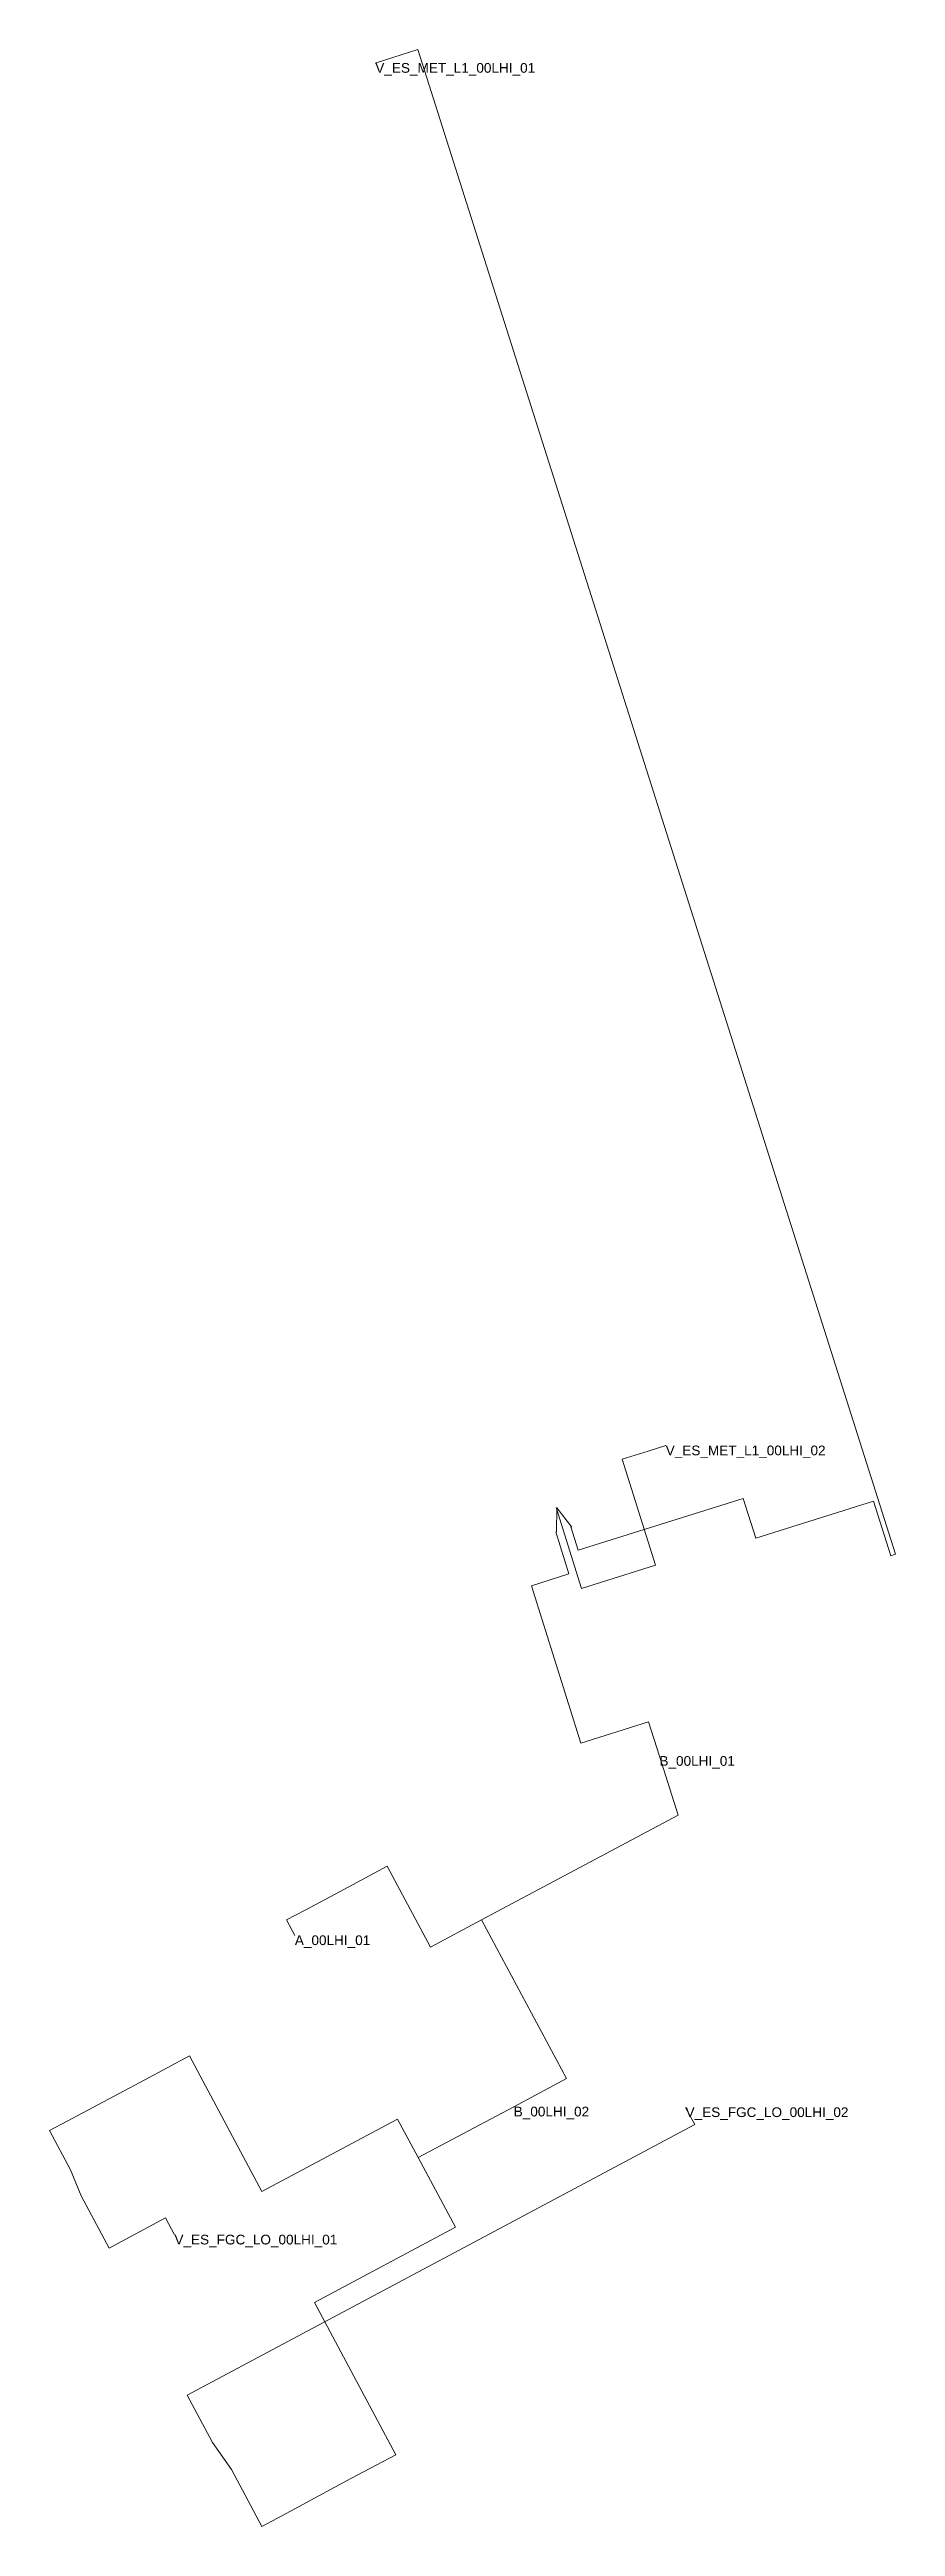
# Model space of a CAD drawing. Header units: metres. Extents: x 424917 to 424960, y 4578854 to 4578982.
import ezdxf
from ezdxf.enums import TextEntityAlignment as Align

# ---------------------------------------------------------------- set-up
doc = ezdxf.new("R2010")
doc.units = ezdxf.units.M
doc.header["$MEASUREMENT"] = 0
for name, color, linetype, lineweight, true_color in [('01_A_AccesTren_t', 40, 'Continuous', 0, 0xffd600), ('01_C_AccesExt_t', 251, 'Continuous', 0, 0x646464), ('01_I_Ascensor_l', 251, 'Continuous', 0, 0x646464), ('01_I_BarreraTarifaria_t', 251, 'Continuous', 0, 0x646464), ('01_I_Horitzontal_l', 251, 'Continuous', 0, 0x646464), ('01_I_Rampa_l', 251, 'Continuous', 0, 0x646464)]:
    doc.layers.add(name, color=color, linetype=linetype, lineweight=lineweight, true_color=true_color)
doc.styles.add('Style-Arial', font='arial.ttf')

msp = doc.modelspace()

# ---------------------------------------------------------------- linework, layer by layer
at = {"layer": '01_I_Ascensor_l'}
for p, q in [((424959.88408, 4578904.420599, -30), (424960.129248, 4578904.498374, -20)), ((424931.285793, 4578886.992354, -10), (424929.697771, 4578886.144889)), ((424917.663164, 4578872.785636, -10), (424918.206655, 4578871.453729, -20)), ((424925.94606, 4578857.347249, -10), (424924.964863, 4578858.748877, -20))]:
    msp.add_line(p, q, dxfattribs=at)
at = {"layer": '01_I_Ascensor_l', "extrusion": (0.948784, 0.313282, 0.040785), "elevation": 1837667.047415, "flags": 128}
msp.add_lwpolyline([(4214772.218333, -75021.309922), (4214773.39289, -75031.318249), (4214772.206679, -75041.326577)], dxfattribs=at)
at = {"layer": '01_I_Horitzontal_l'}
msp.add_line((424940.477268, 4578876.038803, -10), (424935.559782, 4578873.414573, -10), dxfattribs=at)
at = {"layer": '01_I_Horitzontal_l', "flags": 128}
for points, elevation in [([(424960.129248, 4578904.498374), (424935.544109, 4578981.99785), (424934.247697, 4578981.586589)], -20), ([(424942.658227, 4578906.896422), (424943.965801, 4578902.738227), (424947.771994, 4578903.935111), (424946.058231, 4578909.385023), (424947.398173, 4578909.806377)], -20), ([(424943.417759, 4578905.898012), (424943.794508, 4578904.699917), (424952.289847, 4578907.371336), (424952.935667, 4578905.317573), (424959.002147, 4578907.225221), (424959.88408, 4578904.420599)], -30), ([(424947.978882, 4578894.097583), (424947.422772, 4578895.865128), (424943.935288, 4578894.767886), (424941.386638, 4578902.868538), (424943.323282, 4578903.477851), (424942.638896, 4578905.65311)], -10), ([(424938.826823, 4578885.656613), (424948.93712, 4578891.051911), (424947.978882, 4578894.097583)], -10), ([(424931.285793, 4578886.992354), (424933.968355, 4578888.423951), (424936.194798, 4578884.251987), (424938.826823, 4578885.656613)], -10), ([(424938.826823, 4578885.656613), (424943.187625, 4578877.485233), (424940.477268, 4578876.038803)], -10), ([(424935.559782, 4578873.414573), (424934.501271, 4578875.398094), (424927.51368, 4578871.669147), (424923.784732, 4578878.656738), (424921.479375, 4578877.426477)], -10), ([(424924.964863, 4578858.748877), (424923.669152, 4578861.176921), (424949.797311, 4578875.12005), (424949.324398, 4578876.006235)], -20), ([(424917.48156, 4578875.293032), (424916.581414, 4578874.812667), (424917.663164, 4578872.785636)], -10), ([(424935.559782, 4578873.414573), (424937.472364, 4578869.83063), (424930.216899, 4578865.958731), (424934.404565, 4578858.111557), (424932.099966, 4578856.881701)], -10), ([(424918.206655, 4578871.453729), (424919.64574, 4578868.757015), (424922.549671, 4578870.306712), (424923.009848, 4578869.444393)], -20), ([(424925.94606, 4578857.347249), (424927.509193, 4578854.41821), (424928.576646, 4578854.987875)], -10)]:
    msp.add_lwpolyline(points, dxfattribs=dict(at, elevation=elevation))
msp.add_lwpolyline([(424929.208427, 4578884.863613), (424928.7847, 4578885.657627), (424929.697771, 4578886.144889)], dxfattribs=at)
at = {"layer": '01_I_Rampa_l'}
for p, q in [((424934.247697, 4578981.586589, -20), (424933.350601, 4578981.302875, -20)), ((424947.398173, 4578909.806377, -20), (424948.302073, 4578910.091952, -20)), ((424921.479369, 4578877.426474, -10), (424917.481565, 4578875.293035, -10)), ((424932.099966, 4578856.881701, -10), (424928.576646, 4578854.987875, -10))]:
    msp.add_line(p, q, dxfattribs=at)

# ---------------------------------------------------------------- texts
at = {"layer": '01_A_AccesTren_t', "style": 'Style-Arial'}
for s, p in [('V_ES_MET_L1_00LHI_01', (424933.350601, 4578981.302875, -20)), ('V_ES_MET_L1_00LHI_02', (424948.302073, 4578910.091952, -20)), ('V_ES_FGC_LO_00LHI_02', (424949.324398, 4578876.006235, -20)), ('V_ES_FGC_LO_00LHI_01', (424923.009848, 4578869.444393, -20))]:
    msp.add_text(s, height=0.5, dxfattribs=at).set_placement(p, align=Align.TOP_LEFT)
at = {"layer": '01_C_AccesExt_t', "style": 'Style-Arial'}
msp.add_text('A_00LHI_01', height=0.5, dxfattribs=at).set_placement((424929.208427, 4578884.863613), align=Align.TOP_LEFT)
at = {"layer": '01_I_BarreraTarifaria_t', "style": 'Style-Arial'}
for s, p in [('B_00LHI_01', (424947.978882, 4578894.097583, -10)), ('B_00LHI_02', (424940.477268, 4578876.038803, -10))]:
    msp.add_text(s, height=0.5, dxfattribs=at).set_placement(p, align=Align.TOP_LEFT)

doc.saveas('drawing.dxf')
